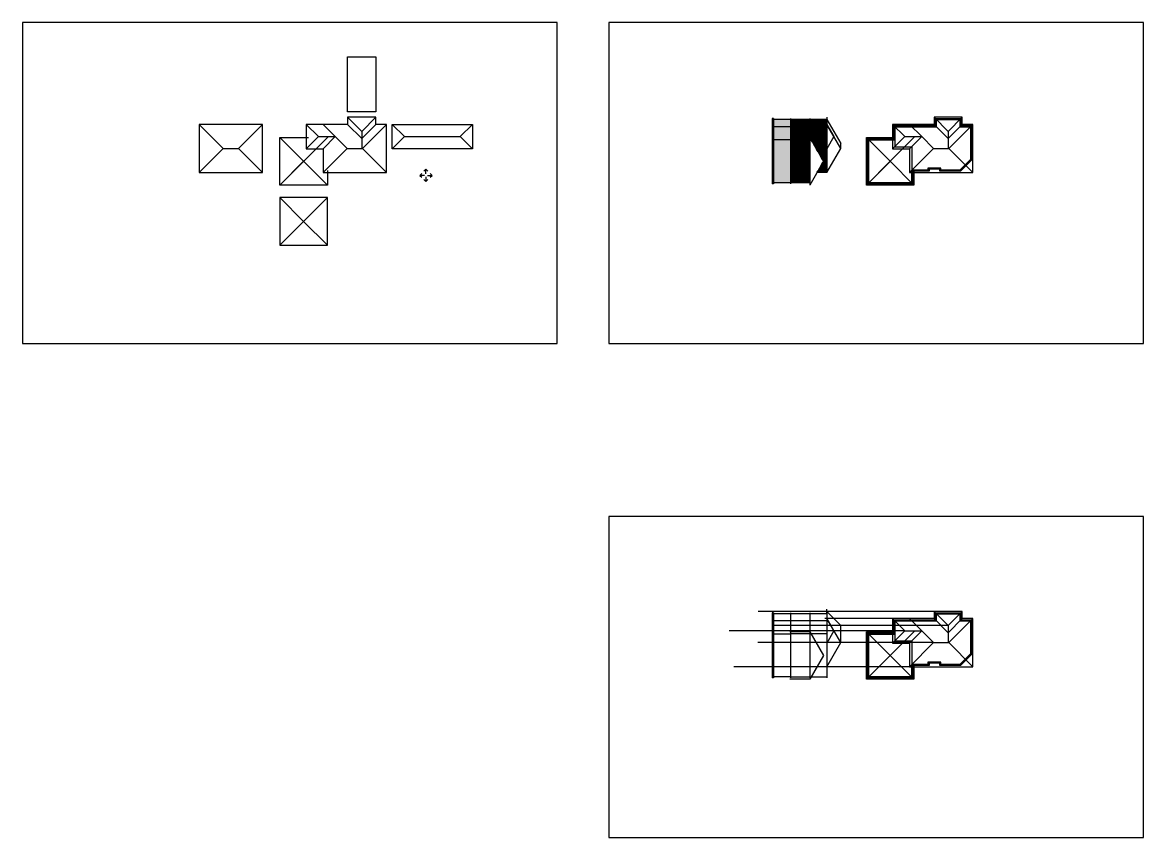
# Model space of a CAD drawing. Header units: inches. Extents: x 3882 to 20043, y -4254 to 317.
# Drawn here: x 13752 to 20043, y -4254 to 317 of the extents above; entities that cross this region are included whole.
import ezdxf

# ---------------------------------------------------------------- set-up
doc = ezdxf.new("R2010")
doc.units = ezdxf.units.IN
doc.header["$MEASUREMENT"] = 0
for name, color, linetype in [('SS - Concrete_(60)', 60, 'Continuous'), ('SS - Fixtures_(51)', 51, 'Continuous'), ('SS - Footings_(3)', 3, 'Continuous'), ('SS - Foundation_Wall_(2)', 2, 'Continuous'), ('SS - Masonry_(241)', 241, 'Continuous'), ('SS - Roof_(200)', 200, 'Continuous'), ('SS - Sheathing_(124)', 124, 'Continuous')]:
    doc.layers.add(name, color=color, linetype=linetype)

msp = doc.modelspace()

# ---------------------------------------------------------------- hatches: boundary and pattern name
at = {"layer": 'SS - Concrete_(60)'}
h = msp.add_hatch(dxfattribs=at)
h.set_pattern_fill('AR-CONC', color=256, scale=2)
h.set_pattern_definition([(50, (0, 0), (14.345204, -1.255043), [1.5, -16.5]), (355, (0, 0), (-2.775027, 15.043843), [1.2, -13.2]), (100.451444, (1.195, -0.105), (11.570177, 13.7888), [1.274804, -14.022842]), (46.1842, (0, 4), (21.344827, -3.310386), [2.25, -24.75]), (96.63564, (1.779, 3.724), (18.69324, 19.482372), [1.912207, -21.034275]), (351.18416, (0, 4), (18.69324, 19.482372), [1.8, -19.8]), (21, (2, 3), (11.938141, -8.052378), [1.5, -16.5]), (326, (2, 3), (4.866307, 14.503001), [1.2, -13.2]), (71.451445, (2.995, 2.329), (16.804448, 6.450623), [1.274804, -14.022842]), (37.5, (0, 0), (0.2431971, 6.6578771), [0, -13.04, 0, -13.4, 0, -13.25]), (7.5, (0, 0), (5.2613907, 7.8882342), [0, -7.64, 0, -12.74, 0, -5.05]), (327.5, (-4.46, 0), (10.6764487, -0.4510974), [0, -5, 0, -15.6, 0, -20.7]), (317.5, (-6.46, 0), (11.6637234, 2.0020996), [0, -6.5, 0, -10.36, 0, -14.7])])
h.paths.add_polyline_path([(18061.5837, -341.41495), (17965.5837, -341.41495), (17965.5837, -581.41495), (18061.5837, -581.41495)])
h.paths.add_polyline_path([(18061.5837, -267.36932), (17965.5837, -267.36932), (17965.5837, -341.41495), (18061.5837, -341.41495)])
h.paths.add_polyline_path([(18061.5837, -227.79353), (17965.5837, -227.79353), (17965.5837, -267.36932), (18061.5837, -267.36932)])
at = {"layer": 'SS - Masonry_(241)'}
h = msp.add_hatch(dxfattribs=at)
h.set_pattern_fill('AR-BRSTD', color=256, angle=90)
h.paths.add_polyline_path([(18169.5837, -226.79353), (18061.5837, -226.79353), (18061.5837, -266.36932), (18169.5837, -266.36932)])
h.paths.add_polyline_path([(18169.5837, -266.36932), (18061.5837, -266.36932), (18061.5837, -340.41495), (18169.5837, -340.41495)])
h.paths.add_polyline_path([(18169.5837, -340.41495), (18061.5837, -340.41495), (18061.5837, -582.41495), (18169.5837, -582.41495)])
at = {"layer": 'SS - Sheathing_(124)'}
h = msp.add_hatch(dxfattribs=at)
h.set_pattern_fill('GOST_WOOD', color=256)
h.set_pattern_definition([(90, (0, 0), (6, -4e-16), [10, -2]), (90, (2, -2), (6, -4e-16), [6, -1.5, 3, -1.5]), (90, (4, -5), (6, -4e-16), [10, -2])])
h.paths.add_polyline_path([(18265.5837, -389.29578), (18204.73326, -389.29578), (18246.37128, -461.41495), (18210.10948, -524.22224), (18265.5837, -524.22224)])
h.paths.add_polyline_path([(18265.5837, -340.41495), (18176.5119, -340.41495), (18204.73326, -389.29578), (18265.5837, -389.29578)])
h.paths.add_polyline_path([(18265.5837, -293.92331), (18169.5837, -293.92331), (18169.5837, -322.86932), (18265.5837, -322.86932)])
h.paths.add_polyline_path([(18265.5837, -322.86932), (18169.5837, -322.86932), (18169.5837, -328.41495), (18176.5119, -340.41495), (18265.5837, -340.41495)])
h.paths.add_polyline_path([(18265.5837, -266.36932), (18169.5837, -266.36932), (18169.5837, -293.92331), (18265.5837, -293.92331)])
h.paths.add_polyline_path([(18265.5837, -226.79353), (18169.5837, -226.79353), (18169.5837, -254.36932), (18265.5837, -254.36932)])
h.paths.add_polyline_path([(18265.5837, -254.36932), (18169.5837, -254.36932), (18169.5837, -266.36932), (18265.5837, -266.36932)])

# ---------------------------------------------------------------- linework, layer by layer
for p, q in [((18265.5837, -226.79353), (18343.48353, -361.71999)), ((14743.61361, -254.36932), (14878.54008, -389.29578)), ((15099.41647, -254.36932), (14964.49, -389.29578)), ((15826.67032, -254.36932), (15895.17032, -322.86932)), ((16277.23511, -254.36932), (16208.73511, -322.86932)), ((18343.48353, -389.29578), (18265.5837, -254.36932)), ((18265.5837, -254.36932), (18305.13219, -322.86932)), ((15197.3252, -594.41495), (15468.87083, -322.86932)), ((15197.3252, -328.41495), (15330.3252, -461.41495)), ((15895.17032, -322.86932), (15826.67032, -391.36932)), ((15895.17032, -322.86932), (16208.73511, -322.86932)), ((16208.73511, -322.86932), (16277.23511, -391.36932)), ((18169.5837, -328.41495), (18246.37128, -461.41495)), ((18305.13219, -322.86932), (18265.5837, -391.36932)), ((18343.48353, -389.29578), (18343.48353, -361.71999)), ((18487.60832, -594.41495), (18759.15395, -322.86932)), ((18487.60832, -328.41495), (18620.60832, -461.41495)), ((14878.54008, -389.29578), (14743.61361, -524.22224)), ((14878.54008, -389.29578), (14964.49, -389.29578)), ((14964.49, -389.29578), (15099.41647, -524.22224)), ((18265.5837, -524.22224), (18343.48353, -389.29578)), ((15197.3252, -594.41495), (15330.3252, -461.41495)), ((15330.3252, -461.41495), (15463.3252, -594.41495)), ((18246.37128, -461.41495), (18169.5837, -594.41495)), ((18487.60832, -594.41495), (18620.60832, -461.41495)), ((18620.60832, -461.41495), (18753.60832, -594.41495)), ((15982.08489, -540.11162), (15992.71781, -529.4787)), ((16016.02155, -530.86669), (16016.02155, -505.49403)), ((16016.02155, -574.04828), (16026.65448, -563.41536)), ((16025.26648, -540.11162), (16050.63914, -540.11162)), ((15197.3252, -665.13053), (15330.3252, -798.13053)), ((15330.3252, -798.13053), (15463.3252, -665.13053)), ((15197.3252, -931.13053), (15330.3252, -798.13053)), ((15330.3252, -798.13053), (15463.3252, -931.13053)), ((18867.15162, -2986.66856), (17880.58224, -2986.66856)), ((18265.5837, -2993.66856), (18265.5837, -2973.07986)), ((18265.5837, -2986.66856), (18343.48353, -3065.79834)), ((18946.28139, -3065.79834), (17959.71202, -3065.79834)), ((18634.84638, -3026.24435), (18254.89629, -3026.24435)), ((18343.48353, -3161.17081), (18265.5837, -3026.24435)), ((18265.5837, -3026.24435), (18305.13219, -3094.74435)), ((18343.48353, -3161.17081), (18343.48353, -3065.79834)), ((18703.34638, -3094.74435), (17716.77701, -3094.74435)), ((18169.5837, -3100.28998), (18057.28329, -3100.28998)), ((18169.5837, -3100.28998), (18246.37128, -3233.28998)), ((18305.13219, -3094.74435), (18265.5837, -3163.24435)), ((18487.60832, -3366.28998), (18759.15395, -3094.74435)), ((18487.60832, -3100.28998), (18620.60832, -3233.28998)), ((18864.53478, -3161.17081), (17877.96541, -3161.17081)), ((18265.5837, -3296.09727), (18343.48353, -3161.17081)), ((18246.37128, -3233.28998), (18169.5837, -3366.28998)), ((18487.60832, -3366.28998), (18620.60832, -3233.28998)), ((18620.60832, -3233.28998), (18753.60832, -3366.28998)), ((18729.60832, -3296.09727), (17743.03895, -3296.09727)), ((18169.5837, -3366.28998), (18057.28329, -3366.28998))]:
    msp.add_line(p, q)
for points in [[(13752.43687, -1482.52153), (16152.43687, -1482.52153), (16752.43687, -1482.52153), (16752.43687, 317.47847), (13752.43687, 317.47847)], [(17042.71999, -1482.52153), (19442.71999, -1482.52153), (20042.71999, -1482.52153), (20042.71999, 317.47847), (17042.71999, 317.47847)], [(15576.8685, 124.59683), (15735.12805, 124.59683), (15735.12805, -184.83188), (15576.8685, -184.83188)], [(14743.61361, -524.22224), (15099.41647, -524.22224), (15099.41647, -254.36932), (14743.61361, -254.36932)], [(15826.67032, -254.36932), (16277.23511, -254.36932), (16277.23511, -391.36932), (15826.67032, -391.36932)], [(15197.3252, -931.13053), (15463.3252, -931.13053), (15463.3252, -665.13053), (15197.3252, -665.13053)], [(17042.71999, -4254.39656), (19442.71999, -4254.39656), (20042.71999, -4254.39656), (20042.71999, -2454.39656), (17042.71999, -2454.39656)]]:
    msp.add_lwpolyline(points, close=True)
for points in [[(16007.45754, -540.11162), (15982.08489, -540.11162), (15992.71781, -550.74454)], [(16005.38863, -516.12695), (16016.02155, -505.49403), (16026.65448, -516.12695)], [(16016.02155, -548.67563), (16016.02155, -574.04828), (16005.38863, -563.41536)], [(16040.00622, -550.74454), (16050.63914, -540.11162), (16040.00622, -529.4787)]]:
    msp.add_lwpolyline(points)
at = {"layer": 'SS - Fixtures_(51)'}
for p, q in [((15576.8685, -214.79353), (15655.99827, -293.92331)), ((15655.99827, -293.92331), (15735.12805, -214.79353)), ((18867.15162, -214.79353), (18946.28139, -293.92331)), ((18946.28139, -293.92331), (19025.41117, -214.79353)), ((15344.56326, -254.36932), (15413.06326, -322.86932)), ((15655.99827, -293.92331), (15655.99827, -389.29578)), ((15795.12805, -254.36932), (15660.20159, -389.29578)), ((18634.84638, -254.36932), (18703.34638, -322.86932)), ((18946.28139, -293.92331), (18946.28139, -389.29578)), ((19085.41117, -254.36932), (18950.48471, -389.29578)), ((15413.06326, -322.86932), (15344.56326, -391.36932)), ((15413.06326, -322.86932), (15507.8252, -322.86932)), ((15507.8252, -322.86932), (15574.25166, -389.29578)), ((18703.34638, -322.86932), (18634.84638, -391.36932)), ((18703.34638, -322.86932), (18798.10832, -322.86932)), ((18798.10832, -322.86932), (18864.53478, -389.29578)), ((15574.25166, -389.29578), (15439.3252, -524.22224)), ((15574.25166, -389.29578), (15660.20159, -389.29578)), ((15660.20159, -389.29578), (15795.12805, -524.22224)), ((18864.53478, -389.29578), (18729.60832, -524.22224)), ((18864.53478, -389.29578), (18950.48471, -389.29578)), ((18950.48471, -389.29578), (19085.41117, -524.22224)), ((18867.15162, -2986.66856), (18946.28139, -3065.79834)), ((18946.28139, -3065.79834), (19025.41117, -2986.66856)), ((18634.84638, -3026.24435), (18703.34638, -3094.74435)), ((18946.28139, -3065.79834), (18946.28139, -3161.17081)), ((19085.41117, -3026.24435), (18950.48471, -3161.17081)), ((18703.34638, -3094.74435), (18634.84638, -3163.24435)), ((18703.34638, -3094.74435), (18798.10832, -3094.74435)), ((18798.10832, -3094.74435), (18864.53478, -3161.17081)), ((18864.53478, -3161.17081), (18729.60832, -3296.09727)), ((18864.53478, -3161.17081), (18950.48471, -3161.17081)), ((18950.48471, -3161.17081), (19085.41117, -3296.09727))]:
    msp.add_line(p, q, dxfattribs=at)
at = {"layer": 'SS - Footings_(3)'}
for p, q in [((17959.5837, -221.79353), (17959.5837, -587.41495)), ((17965.5837, -221.79353), (17959.5837, -221.79353)), ((17965.5837, -221.79353), (17965.5837, -587.41495)), ((17965.5837, -261.36932), (17959.5837, -261.36932)), ((17965.5837, -335.41495), (17959.5837, -335.41495)), ((17965.5837, -587.41495), (17959.5837, -587.41495)), ((17959.5837, -2993.66856), (17959.5837, -3359.28998)), ((17965.5837, -2993.66856), (17959.5837, -2993.66856)), ((17965.5837, -2993.66856), (17965.5837, -3359.28998)), ((17965.5837, -3033.24435), (17959.5837, -3033.24435)), ((17965.5837, -3107.28998), (17959.5837, -3107.28998)), ((17965.5837, -3359.28998), (17959.5837, -3359.28998))]:
    msp.add_line(p, q, dxfattribs=at)
for points in [[(18641.84638, -335.41495), (18641.84638, -261.36932), (18874.15162, -261.36932), (18874.15162, -221.79353), (19018.41117, -221.79353), (19018.41117, -261.36932), (19078.41117, -261.36932), (19078.41117, -453.70753), (19014.89645, -517.22224), (18899.18702, -517.22224), (18899.18702, -505.22224), (18839.18702, -505.22224), (18839.18702, -517.22224), (18746.60832, -517.22224), (18746.60832, -587.41495), (18494.60832, -587.41495), (18494.60832, -335.41495)], [(18641.84638, -3107.28998), (18641.84638, -3033.24435), (18874.15162, -3033.24435), (18874.15162, -2993.66856), (19018.41117, -2993.66856), (19018.41117, -3033.24435), (19078.41117, -3033.24435), (19078.41117, -3225.58255), (19014.89645, -3289.09727), (18899.18702, -3289.09727), (18899.18702, -3277.09727), (18839.18702, -3277.09727), (18839.18702, -3289.09727), (18746.60832, -3289.09727), (18746.60832, -3359.28998), (18494.60832, -3359.28998), (18494.60832, -3107.28998)]]:
    msp.add_lwpolyline(points, close=True, dxfattribs=at)
at = {"layer": 'SS - Foundation_Wall_(2)'}
for p, q in [((18061.5837, -227.79353), (17965.5837, -227.79353)), ((18061.5837, -221.79353), (18061.5837, -587.41495)), ((18061.5837, -267.36932), (17959.5837, -267.36932)), ((18061.5837, -341.41495), (17959.5837, -341.41495)), ((18061.5837, -581.41495), (17959.5837, -581.41495)), ((18061.5837, -2999.66856), (17965.5837, -2999.66856)), ((18061.5837, -2993.66856), (18061.5837, -3359.28998)), ((18061.5837, -3039.24435), (17959.5837, -3039.24435)), ((18061.5837, -3113.28998), (17959.5837, -3113.28998)), ((18061.5837, -3353.28998), (17959.5837, -3353.28998))]:
    msp.add_line(p, q, dxfattribs=at)
for points in [[(18647.84638, -341.41495), (18647.84638, -267.36932), (18880.15162, -267.36932), (18880.15162, -227.79353), (19012.41117, -227.79353), (19012.41117, -267.36932), (19072.41117, -267.36932), (19072.41117, -451.22224), (19012.41117, -511.22224), (18905.18702, -511.22224), (18905.18702, -499.22224), (18833.18702, -499.22224), (18833.18702, -511.22224), (18740.60832, -511.22224), (18740.60832, -581.41495), (18500.60832, -581.41495), (18500.60832, -341.41495)], [(18647.84638, -3113.28998), (18647.84638, -3039.24435), (18880.15162, -3039.24435), (18880.15162, -2999.66856), (19012.41117, -2999.66856), (19012.41117, -3039.24435), (19072.41117, -3039.24435), (19072.41117, -3223.09727), (19012.41117, -3283.09727), (18905.18702, -3283.09727), (18905.18702, -3271.09727), (18833.18702, -3271.09727), (18833.18702, -3283.09727), (18740.60832, -3283.09727), (18740.60832, -3353.28998), (18500.60832, -3353.28998), (18500.60832, -3113.28998)]]:
    msp.add_lwpolyline(points, close=True, dxfattribs=at)
at = {"layer": 'SS - Masonry_(241)'}
for p, q in [((18169.5837, -226.79353), (18061.5837, -226.79353)), ((18169.5837, -221.79353), (18169.5837, -594.41495)), ((18169.5837, -266.36932), (18061.5837, -266.36932)), ((18169.5837, -340.41495), (18061.5837, -340.41495)), ((18169.5837, -582.41495), (18061.5837, -582.41495)), ((18169.5837, -2998.66856), (18061.5837, -2998.66856)), ((18169.5837, -2993.66856), (18169.5837, -3359.28998)), ((18169.5837, -3038.24435), (18061.5837, -3038.24435)), ((18169.5837, -3112.28998), (18061.5837, -3112.28998)), ((18169.5837, -3354.28998), (18061.5837, -3354.28998))]:
    msp.add_line(p, q, dxfattribs=at)
for points in [[(18854.18702, -500.22224), (18834.18702, -500.22224), (18834.18702, -512.22224), (18741.60832, -512.22224), (18741.60832, -582.41495), (18499.60832, -582.41495), (18499.60832, -340.41495), (18646.84638, -340.41495), (18646.84638, -266.36932), (18879.15162, -266.36932), (18879.15162, -226.79353), (19013.41117, -226.79353), (19013.41117, -266.36932), (19073.41117, -266.36932), (19073.41117, -451.63646), (19012.82538, -512.22224), (18904.18702, -512.22224), (18904.18702, -500.22224), (18890.18702, -500.22224)], [(15463.3252, -512.22224), (15463.3252, -594.41495), (15197.3252, -594.41495), (15197.3252, -328.41495), (15356.56326, -328.41495)], [(18753.60832, -512.22224), (18753.60832, -594.41495), (18487.60832, -594.41495), (18487.60832, -328.41495), (18646.84638, -328.41495)], [(18854.18702, -3272.09727), (18834.18702, -3272.09727), (18834.18702, -3284.09727), (18741.60832, -3284.09727), (18741.60832, -3354.28998), (18499.60832, -3354.28998), (18499.60832, -3112.28998), (18646.84638, -3112.28998), (18646.84638, -3038.24435), (18879.15162, -3038.24435), (18879.15162, -2998.66856), (19013.41117, -2998.66856), (19013.41117, -3038.24435), (19073.41117, -3038.24435), (19073.41117, -3223.51149), (19012.82538, -3284.09727), (18904.18702, -3284.09727), (18904.18702, -3272.09727), (18890.18702, -3272.09727)], [(18753.60832, -3284.09727), (18753.60832, -3366.28998), (18487.60832, -3366.28998), (18487.60832, -3100.28998), (18646.84638, -3100.28998)]]:
    msp.add_lwpolyline(points, dxfattribs=at)
at = {"layer": 'SS - Roof_(200)'}
for p, q in [((15439.3252, -254.36932), (15507.8252, -322.86932)), ((15576.8685, -254.36932), (15655.99827, -333.49909)), ((15655.99827, -333.49909), (15735.12805, -254.36932)), ((18729.60832, -254.36932), (18798.10832, -322.86932)), ((18867.15162, -254.36932), (18946.28139, -333.49909)), ((18946.28139, -333.49909), (19025.41117, -254.36932)), ((15507.8252, -322.86932), (15439.3252, -391.36932)), ((18798.10832, -322.86932), (18729.60832, -391.36932)), ((18729.60832, -3026.24435), (18798.10832, -3094.74435)), ((18867.15162, -3026.24435), (18946.28139, -3105.37412)), ((18946.28139, -3105.37412), (19025.41117, -3026.24435)), ((18798.10832, -3094.74435), (18729.60832, -3163.24435))]:
    msp.add_line(p, q, dxfattribs=at)
at = {"layer": 'SS - Sheathing_(124)'}
for p, q in [((15735.12805, -214.79353), (15576.8685, -214.79353)), ((15576.8685, -214.79353), (15576.8685, -254.36932)), ((15735.12805, -254.36932), (15735.12805, -214.79353)), ((18265.5837, -226.79353), (18169.5837, -226.79353)), ((18265.5837, -214.79353), (18265.5837, -524.22224)), ((19025.41117, -214.79353), (18867.15162, -214.79353)), ((18867.15162, -214.79353), (18867.15162, -254.36932)), ((19025.41117, -254.36932), (19025.41117, -214.79353)), ((15576.8685, -254.36932), (15344.56326, -254.36932)), ((15344.56326, -254.36932), (15344.56326, -391.36932)), ((15795.12805, -254.36932), (15735.12805, -254.36932)), ((15795.12805, -524.22224), (15795.12805, -254.36932)), ((18265.5837, -266.36932), (18169.5837, -266.36932)), ((18867.15162, -254.36932), (18634.84638, -254.36932)), ((18634.84638, -254.36932), (18634.84638, -391.36932)), ((19085.41117, -254.36932), (19025.41117, -254.36932)), ((19085.41117, -524.22224), (19085.41117, -254.36932)), ((18265.5837, -340.41495), (18169.5837, -340.41495)), ((15344.56326, -391.36932), (15439.3252, -391.36932)), ((15439.3252, -391.36932), (15439.3252, -524.22224)), ((18634.84638, -391.36932), (18729.60832, -391.36932)), ((18729.60832, -391.36932), (18729.60832, -524.22224)), ((15439.3252, -524.22224), (15555.9039, -524.22224)), ((15555.9039, -524.22224), (15601.9039, -524.22224)), ((15601.9039, -524.22224), (15795.12805, -524.22224)), ((18265.5837, -524.22224), (18210.10948, -524.22224)), ((18729.60832, -524.22224), (18846.18702, -524.22224)), ((18846.18702, -524.22224), (18892.18702, -524.22224)), ((18892.18702, -524.22224), (19085.41117, -524.22224)), ((18265.5837, -2998.66856), (18169.5837, -2998.66856)), ((18265.5837, -2993.66856), (18265.5837, -3359.28998)), ((19025.41117, -2986.66856), (18867.15162, -2986.66856)), ((18867.15162, -2986.66856), (18867.15162, -3026.24435)), ((19025.41117, -3026.24435), (19025.41117, -2986.66856)), ((18265.5837, -3038.24435), (18169.5837, -3038.24435)), ((18867.15162, -3026.24435), (18634.84638, -3026.24435)), ((18634.84638, -3026.24435), (18634.84638, -3163.24435)), ((19085.41117, -3026.24435), (19025.41117, -3026.24435)), ((19085.41117, -3296.09727), (19085.41117, -3026.24435)), ((18265.5837, -3112.28998), (18169.5837, -3112.28998)), ((18634.84638, -3163.24435), (18729.60832, -3163.24435)), ((18729.60832, -3163.24435), (18729.60832, -3296.09727)), ((18729.60832, -3296.09727), (18846.18702, -3296.09727)), ((18846.18702, -3296.09727), (18892.18702, -3296.09727)), ((18892.18702, -3296.09727), (19085.41117, -3296.09727)), ((18265.5837, -3354.28998), (18169.5837, -3354.28998))]:
    msp.add_line(p, q, dxfattribs=at)
for points in [[(18646.84638, -266.36932), (18646.84638, -379.36932), (18741.60832, -379.36932), (18741.60832, -512.22224), (18834.18702, -512.22224), (18834.18702, -500.22224), (18904.18702, -500.22224), (18904.18702, -512.22224), (19012.82538, -512.22224), (19073.41117, -451.63646), (19073.41117, -266.36932), (19013.41117, -266.36932), (19013.41117, -226.79353), (18879.15162, -226.79353), (18879.15162, -266.36932), (18646.84638, -266.36932), (18646.84638, -340.41495)], [(18646.84638, -3038.24435), (18646.84638, -3151.24435), (18741.60832, -3151.24435), (18741.60832, -3284.09727), (18834.18702, -3284.09727), (18834.18702, -3272.09727), (18904.18702, -3272.09727), (18904.18702, -3284.09727), (19012.82538, -3284.09727), (19073.41117, -3223.51149), (19073.41117, -3038.24435), (19013.41117, -3038.24435), (19013.41117, -2998.66856), (18879.15162, -2998.66856), (18879.15162, -3038.24435), (18646.84638, -3038.24435), (18646.84638, -3112.28998)]]:
    msp.add_lwpolyline(points, dxfattribs=at)

doc.saveas('drawing.dxf')
